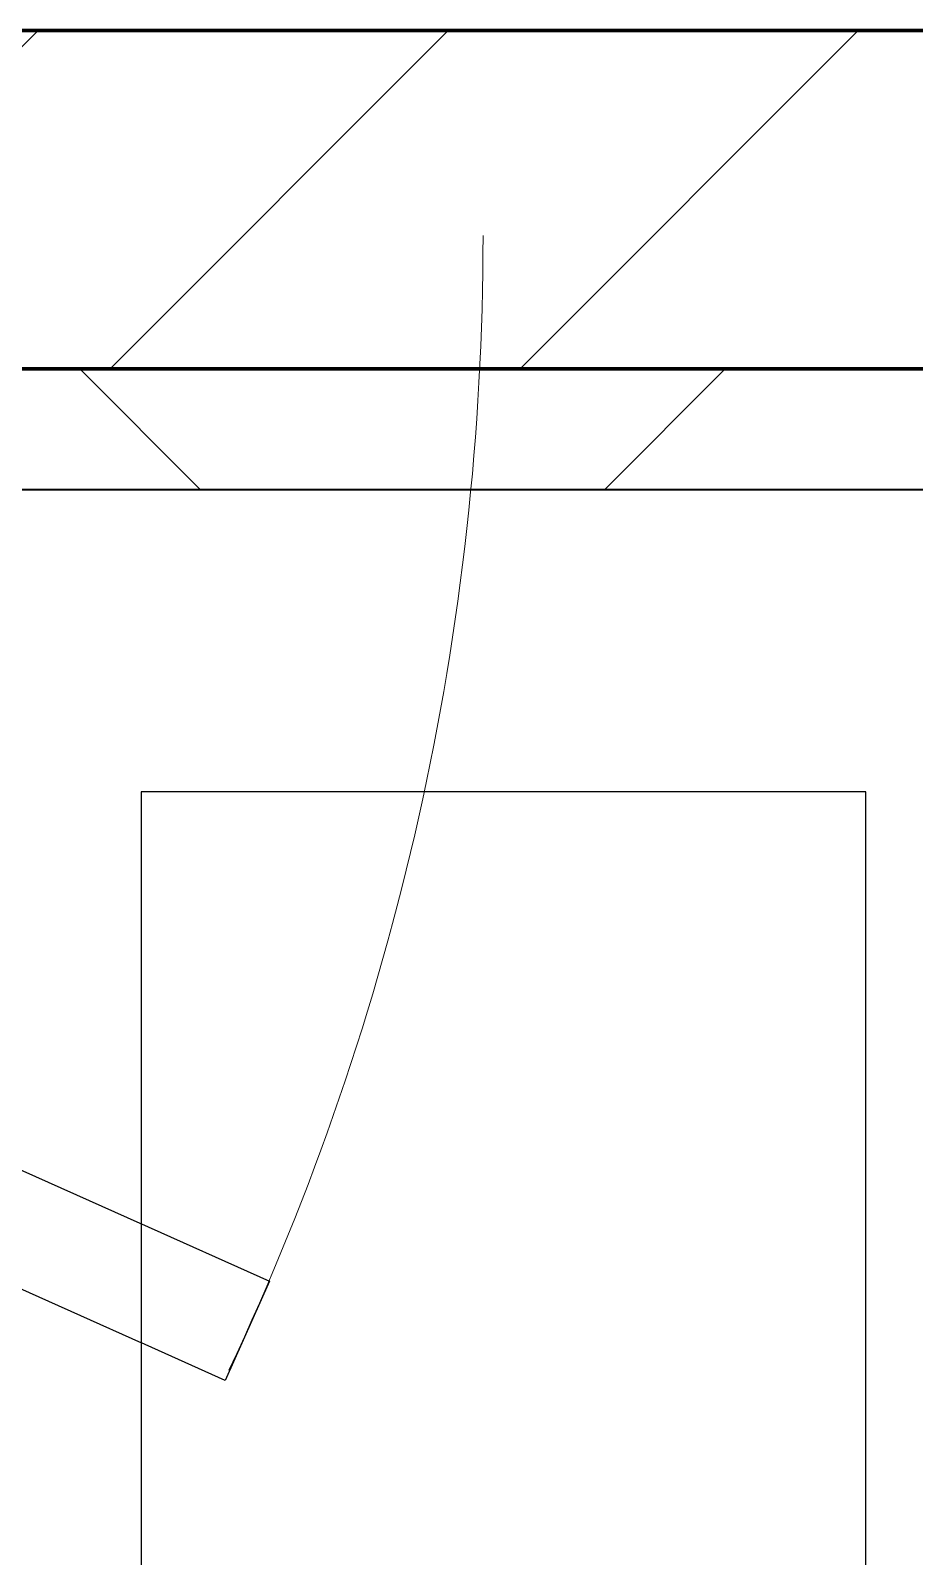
# Model space of a CAD drawing. Header units: millimetres. Extents: x -678720 to -601931, y -306 to 39239.
# Drawn here: x -668370 to -668004, y 8128 to 8759 of the extents above; entities that cross this region are included whole.
import ezdxf
from ezdxf.xclip import XClip

# ---------------------------------------------------------------- set-up
doc = ezdxf.new("R2010")
doc.units = ezdxf.units.MM
doc.header["$XCLIPFRAME"] = 0
doc.layers.add('000 - WIPEOUT', color=250, linetype='Continuous')
doc.layers.add('A11_ALU.SOLID SHEET', color=2, linetype='Continuous')
for name, color, linetype, lineweight in [('A-DOOR-E', 2, 'Continuous', 25), ('A-DOOR-OPNG', 2, 'Continuous', 9), ('A-GLAZ-CURT', 2, 'Continuous', 9), ('A-WALL', 5, 'Continuous', 35), ('A-WALL-FNSH', 2, 'Continuous', 35), ('A-WALL-PATT', 1, 'Continuous', 35)]:
    doc.layers.add(name, color=color, linetype=linetype, lineweight=lineweight)

# ---------------------------------------------------------------- blocks, each defined once
blk = doc.blocks.new('DPA_AC-SG-PI - A1_1200x1300 mm-9660120-4234-01 ENLARGED MULTI-PURPOSE LEVEL - REFLECTED CEILING PLAN - SHEET 5')
at = {"layer": 'A-DOOR-E'}
for p, q in [((-556.64, 29.95), (511.63, -447.34)), ((493.28, -488.42), (-575, -11.13)), ((511.63, -447.34), (493.28, -488.42))]:
    blk.add_line(p, q, dxfattribs=at)
at = {"layer": 'A-DOOR-OPNG'}
blk.add_arc((-500, -14.8), 1100, 334.74419, 0, dxfattribs=at)
blk = doc.blocks.new('PPLS-PP19_Custom Tile Pattern - Custom Tile Pattern-V81-4234-01 ENLARGED MULTI-PURPOSE LEVEL - REFLECTED CEILING PLAN - SHEET 5')
at = {"layer": 'A-GLAZ-CURT'}
for p, q in [((-300, 0), (300, 0)), ((300, 0), (-300, 0)), ((195.99, 0), (213.31, 0)), ((213.31, 0), (195.99, 0)), ((230.06, 0), (300, 0)), ((-300, -50), (300, -50)), ((300, -50), (-300, -50))]:
    blk.add_line(p, q, dxfattribs=at)
for points, knots in [([(-15.19, 0), (-13.07, 0), (7.48, 0), (42.82, 0), (88.72, 0), (120.63, 0), (138.28, 0), (138.53, 0)], [-461.142613, -461.142613, -461.142613, -461.142613, -429.606584, -390.253598, -346.313304, -291.370682, -290.5735, -290.5735, -290.5735, -290.5735]), ([(27.89, 0), (29.09, 0), (33.4, 0), (48.37, 0), (71.92, 0), (100.57, 0), (116.36, 0), (128.63, 0), (128.95, 0)], [-147.777612, -147.777612, -147.777612, -147.777612, -135.792042, -118.513713, -97.899267, -63.759246, -39.050993, -35.895543, -35.895543, -35.895543, -35.895543]), ([(136.44, 0), (121.66, 0), (86.93, 0), (51.16, 0), (31.18, 0)], [-106.750556, -106.750556, -106.750556, -106.750556, -59.610984, 0, 0, 0, 0]), ([(145.59, 0), (144.15, 0), (133.52, 0), (109.77, 0), (76.86, 0), (57.82, 0), (46.51, 0), (41.18, 0), (36.02, 0), (35.54, 0), (35.54, 0)], [-468.013676, -468.013676, -468.013676, -468.013676, -458.593899, -401.860199, -357.622665, -341.267687, -334.000314, -326.15566, -319.318397, -317.489778, -317.489778, -317.489778, -317.489778]), ([(79.65, 0), (83.2, 0), (101.05, 0), (124.45, 0), (132.42, 0), (134.6, 0)], [-262.878723, -262.878723, -262.878723, -262.878723, -249.500363, -194.761443, -152.241002, -152.241002, -152.241002, -152.241002]), ([(94.4, 0), (94.4, 0), (94.64, 0), (99.11, 0), (108.97, 0), (120.79, 0), (139.94, 0), (163.31, 0), (185.23, 0), (193.62, 0), (194.69, 0), (194.79, 0)], [-2348.345796, -2348.345796, -2348.345796, -2348.345796, -2310.419338, -2233.599744, -2052.234781, -1843.028543, -1530.39897, -1095.004608, -529.74427, -295.064701, -265.121568, -265.121568, -265.121568, -265.121568]), ([(129.02, 0), (129.02, 0), (124.41, 0), (122.35, 0), (114.96, 0), (108.04, 0), (103.09, 0)], [-35.386604, -35.386604, -35.386604, -35.386604, -31.430235, -22.807238, -15.488593, 0, 0, 0, 0]), ([(145.6, 0), (144.34, 0), (140.45, 0), (134.04, 0), (126.24, 0), (118.6, 0), (114.23, 0), (111.98, 0), (105.66, 0), (105.23, 0), (105.23, 0)], [-9935.239722, -9935.239722, -9935.239722, -9935.239722, -9847.788484, -9677.714971, -9567.007022, -9453.21225, -9220.200448, -9012.77275, -8966.157302, -8929.495943, -8929.495943, -8929.495943, -8929.495943]), ([(128.58, 0), (128.8, 0), (130.16, 0), (136.64, 0), (142.52, 0), (145.25, 0)], [-633.326174, -633.326174, -633.326174, -633.326174, -627.736123, -618.981161, -611.078298, -611.078298, -611.078298, -611.078298]), ([(137.1, 0), (136, 0), (133.64, 0), (129.87, 0), (129.11, 0)], [-670.405967, -670.405967, -670.405967, -670.405967, -651.020627, -640.742133, -640.742133, -640.742133, -640.742133]), ([(145.59, 0), (148.58, 0), (154.54, 0), (161.24, 0), (162.19, 0), (162.75, 0)], [-610.749775, -610.749775, -610.749775, -610.749775, -602.094757, -592.980799, -581.414464, -581.414464, -581.414464, -581.414464]), ([(157.9, 0), (156.77, 0), (152.84, 0), (148.33, 0), (146.23, 0)], [-10292.955006, -10292.955006, -10292.955006, -10292.955006, -10098.273015, -9949.856506, -9949.856506, -9949.856506, -9949.856506]), ([(168.37, 0), (167.68, 0), (163.14, 0), (155.54, 0), (146.31, 0)], [-543.375029, -543.375029, -543.375029, -543.375029, -530.793311, -469.576156, -469.576156, -469.576156, -469.576156]), ([(193.8, 0), (193.33, 0), (190.11, 0), (183.13, 0), (171, 0), (161.95, 0), (161.28, 0), (158.35, 0), (157.85, 0), (157.77, 0)], [-11665.349007, -11665.349007, -11665.349007, -11665.349007, -11565.880756, -11105.624034, -10839.086983, -10768.332124, -10666.779182, -10580.760289, -10550.278881, -10550.278881, -10550.278881, -10550.278881]), ([(276.95, 0), (271.16, 0), (246.52, 0), (207.11, 0), (177.41, 0), (159.34, 0), (158.33, 0), (158.3, 0)], [-262.124591, -262.124591, -262.124591, -262.124591, -244.693688, -187.987675, -143.776725, -129.632772, -123.352749, -123.352749, -123.352749, -123.352749]), ([(159.07, 0), (159.13, 0), (160.84, 0), (165.21, 0), (174.15, 0), (185.98, 0), (208.82, 0), (219.42, 0), (230.06, 0)], [-115.643202, -115.643202, -115.643202, -115.643202, -114.681583, -87.660824, -65.295536, -41.623857, -24.459831, 0, 0, 0, 0]), ([(162.75, 0), (165.4, 0), (170.91, 0), (172.61, 0), (172.61, 0)], [-111.264224, -111.264224, -111.264224, -111.264224, -56.742688, -19.085662, -19.085662, -19.085662, -19.085662]), ([(247.1, 0), (246.76, 0), (245.04, 0), (238.34, 0), (226.56, 0), (221.1, 0), (200.27, 0), (182.99, 0), (174.27, 0), (169.67, 0), (168.99, 0)], [-9649.085549, -9649.085549, -9649.085549, -9649.085549, -9581.591397, -9406.094246, -9221.510254, -9016.44624, -8717.832359, -8253.978395, -8152.463617, -8069.855175, -8069.855175, -8069.855175, -8069.855175]), ([(215.22, 0), (214.62, 0), (210.55, 0), (203.98, 0), (187.54, 0), (175.3, 0), (169.49, 0)], [-203.825446, -203.825446, -203.825446, -203.825446, -198.527383, -184.406837, -162.427601, -142.916156, -142.916156, -142.916156, -142.916156]), ([(171.51, 0), (176.48, 0), (193.23, 0), (201.73, 0), (208.81, 0), (213.9, 0), (241.96, 0), (266.73, 0), (281.71, 0), (291.71, 0), (296.52, 0), (297.86, 0), (298.09, 0)], [-7971.819559, -7971.819559, -7971.819559, -7971.819559, -7784.112253, -7606.717214, -7289.299508, -7042.621073, -6582.165592, -6068.460911, -5766.029927, -5566.724884, -5280.360606, -5199.253518, -5199.253518, -5199.253518, -5199.253518]), ([(172.07, 0), (177.66, 0), (187.87, 0), (201.08, 0), (207.47, 0), (213.96, 0), (215.11, 0)], [-255.364076, -255.364076, -255.364076, -255.364076, -237.955587, -223.92608, -215.862851, -208.75215, -208.75215, -208.75215, -208.75215]), ([(300, 0), (288.22, 0), (262, 0), (230.43, 0), (219.94, 0), (219.02, 0)], [-12528.858583, -12528.858583, -12528.858583, -12528.858583, -11905.454923, -11162.864862, -10856.732305, -10856.732305, -10856.732305, -10856.732305]), ([(219.9, 0), (220.86, 0), (227.84, 0), (242.06, 0), (246.54, 0), (246.96, 0)], [-10670.940496, -10670.940496, -10670.940496, -10670.940496, -10511.382485, -9925.173265, -9834.877357, -9834.877357, -9834.877357, -9834.877357]), ([(284.76, 0), (284.76, 0), (285.09, 0), (287.47, 0), (293.59, 0), (297.76, 0), (300, 0)], [-4110.630118, -4110.630118, -4110.630118, -4110.630118, -4053.389046, -3959.664717, -3862.421465, -3746.95702, -3746.95702, -3746.95702, -3746.95702]), ([(297.38, 0), (295.84, 0), (291.62, 0), (285.38, 0), (284.87, 0)], [-4803.172655, -4803.172655, -4803.172655, -4803.172655, -4358.271401, -4143.037883, -4143.037883, -4143.037883, -4143.037883])]:
    blk.add_open_spline(points, degree=3, knots=knots, dxfattribs=at)
for points in [[(168.74, 0), (168.74, 0), (169.81, 0), (171.51, 0)], [(195.11, 0), (194.91, 0), (194.44, 0), (193.8, 0)], [(300, 0), (292.47, 0), (284.94, 0), (277.41, 0)]]:
    blk.add_open_spline(points, degree=3, dxfattribs=at)
blk = doc.blocks.new('PPLS-PP19_Custom Tile Pattern - Custom Tile Pattern-V82-4234-01 ENLARGED MULTI-PURPOSE LEVEL - REFLECTED CEILING PLAN - SHEET 5')
at = {"layer": 'A-GLAZ-CURT'}
for p, q in [((-300, 0), (300, 0)), ((300, 0), (-300, 0)), ((-293.07, 0), (-275.75, 0)), ((-275.75, 0), (-293.07, 0)), ((-222.32, 0), (-205, 0)), ((-205, 0), (-222.32, 0)), ((-300, -50), (300, -50)), ((300, -50), (-300, -50))]:
    blk.add_line(p, q, dxfattribs=at)
at = {"layer": 'A-GLAZ-CURT', "flags": 128}
for points in [[(-300, 0), (-291.56, 0), (-283.3, 0), (-275.2, 0), (-267.26, 0), (-259.45, 0), (-251.77, 0), (-244.2, 0), (-236.74, 0), (-229.36, 0), (-222.06, 0), (-214.83, 0), (-207.71, 0), (-200.76, 0), (-194.02, 0), (-187.54, 0), (-181.38, 0), (-175.58, 0), (-170.25, 0), (-165.64, 0), (-162.01, 0), (-159.53, 0), (-157.46, 0), (-154.52, 0), (-149.42, 0), (-141.84, 0), (-132.81, 0), (-126.08, 0)], [(-190.74, 0), (-196.37, 0), (-202.58, 0), (-209.04, 0), (-215.73, 0), (-222.63, 0), (-229.72, 0), (-236.97, 0), (-244.39, 0), (-251.96, 0), (-259.67, 0), (-267.51, 0), (-275.48, 0), (-283.55, 0), (-291.73, 0), (-300, 0)], [(-125.17, 0), (-128.55, 0), (-134.16, 0), (-140.03, 0), (-145.5, 0), (-150.63, 0), (-155.53, 0), (-160.27, 0), (-164.95, 0), (-169.65, 0), (-174.47, 0), (-179.49, 0), (-184.81, 0), (-190.44, 0)]]:
    blk.add_lwpolyline(points, dxfattribs=at)
at = {"layer": 'A-GLAZ-CURT'}
for points, knots in [([(-300, 0), (-284.65, 0), (-236.57, 0), (-176.14, 0), (-138.31, 0), (-124.91, 0)], [-5323.127839, -5323.127839, -5323.127839, -5323.127839, -4502.809032, -2700.551212, -1108.984966, -1108.984966, -1108.984966, -1108.984966]), ([(-190.91, 0), (-198.41, 0), (-226.48, 0), (-262.56, 0), (-294.48, 0), (-300, 0)], [-15667.613966, -15667.613966, -15667.613966, -15667.613966, -15131.813646, -13729.592194, -13439.944408, -13439.944408, -13439.944408, -13439.944408]), ([(-137.88, 0), (-140.56, 0), (-147.66, 0), (-147.69, 0), (-158.72, 0), (-174.02, 0), (-185.59, 0), (-209.77, 0), (-232.01, 0), (-255.22, 0), (-262.59, 0), (-264.9, 0), (-265.4, 0)], [-3187.727384, -3187.727384, -3187.727384, -3187.727384, -2919.378265, -2477.344047, -2237.412286, -2029.680487, -1755.085331, -1400.429864, -858.079193, -543.655514, -208.940337, 0, 0, 0, 0]), ([(-258.6, 0), (-257.91, 0), (-254.26, 0), (-241.25, 0), (-225.99, 0), (-213.1, 0), (-202.23, 0), (-195.53, 0), (-191.86, 0)], [-5722.54675, -5722.54675, -5722.54675, -5722.54675, -5657.471696, -5413.335975, -5017.494783, -4832.723979, -4666.091899, -4455.137067, -4455.137067, -4455.137067, -4455.137067]), ([(-133.82, 0), (-135.51, 0), (-137.8, 0), (-149.31, 0), (-162.01, 0), (-177.91, 0), (-199.46, 0), (-216.65, 0), (-231.26, 0), (-233.46, 0), (-234, 0)], [-2731.647847, -2731.647847, -2731.647847, -2731.647847, -2418.507304, -2308.929706, -2113.765672, -1763.376603, -1422.553702, -978.033455, -846.069444, -682.911962, -682.911962, -682.911962, -682.911962]), ([(-233.49, 0), (-233.44, 0), (-232.38, 0), (-230.74, 0), (-225.3, 0), (-223.63, 0)], [-455.274641, -455.274641, -455.274641, -455.274641, -440.605512, -119.536984, 0, 0, 0, 0]), ([(-223.63, 0), (-219.39, 0), (-206.17, 0), (-188.58, 0), (-169.02, 0), (-152.12, 0), (-136.84, 0), (-128.13, 0), (-125.51, 0), (-124.8, 0)], [-5463.295695, -5463.295695, -5463.295695, -5463.295695, -5161.076232, -4739.070012, -4465.409639, -4149.119819, -3839.893365, -3647.167523, -3544.648377, -3544.648377, -3544.648377, -3544.648377]), ([(-125.61, 0), (-128.62, 0), (-148.12, 0), (-170.23, 0), (-190.74, 0)], [-17411.007533, -17411.007533, -17411.007533, -17411.007533, -17136.203329, -15671.529064, -15671.529064, -15671.529064, -15671.529064]), ([(-189.86, 0), (-188.71, 0), (-181.56, 0), (-171.77, 0), (-158.7, 0), (-157.22, 0)], [-4416.730713, -4416.730713, -4416.730713, -4416.730713, -4349.945572, -4000.813434, -3840.635403, -3840.635403, -3840.635403, -3840.635403]), ([(-152.35, 0), (-151.03, 0), (-147.71, 0), (-143.57, 0), (-138.62, 0)], [-3494.978217, -3494.978217, -3494.978217, -3494.978217, -3371.022232, -3227.460399, -3227.460399, -3227.460399, -3227.460399]), ([(-118.78, 0), (-121.86, 0), (-126.28, 0), (-136.96, 0), (-147.46, 0), (-150.03, 0), (-150.57, 0)], [-5938.474035, -5938.474035, -5938.474035, -5938.474035, -5700.061948, -5508.838257, -5298.784692, -5196.16478, -5196.16478, -5196.16478, -5196.16478]), ([(-150.34, 0), (-150.07, 0), (-147.75, 0), (-142.76, 0), (-131.72, 0), (-125.75, 0)], [-4948.728362, -4948.728362, -4948.728362, -4948.728362, -4883.323924, -4440.880425, -4082.700899, -4082.700899, -4082.700899, -4082.700899]), ([(-26.75, 0), (-27.82, 0), (-36.18, 0), (-53.55, 0), (-78.2, 0), (-110.94, 0), (-130.52, 0), (-147.74, 0), (-149.07, 0)], [-8718.362214, -8718.362214, -8718.362214, -8718.362214, -8532.293389, -8073.216054, -7508.296369, -7004.680444, -6449.282163, -6277.220794, -6277.220794, -6277.220794, -6277.220794]), ([(-148.23, 0), (-146.94, 0), (-140.15, 0), (-137.28, 0), (-133.93, 0), (-128.78, 0), (-126.5, 0)], [-6162.058746, -6162.058746, -6162.058746, -6162.058746, -6017.569127, -5560.701257, -5364.112219, -5231.017328, -5231.017328, -5231.017328, -5231.017328]), ([(-124.82, 0), (-125.46, 0), (-129.96, 0), (-139.03, 0), (-146.11, 0), (-146.95, 0)], [-979.180346, -979.180346, -979.180346, -979.180346, -945.742622, -741.901385, -489.130243, -489.130243, -489.130243, -489.130243]), ([(-146.69, 0), (-146.59, 0), (-145.49, 0), (-135.69, 0), (-128.29, 0), (-125.15, 0)], [-420.34245, -420.34245, -420.34245, -420.34245, -406.956646, -290.263673, 0, 0, 0, 0]), ([(-127.41, 0), (-131.63, 0), (-133.16, 0), (-134.09, 0), (-134.15, 0)], [-8540.990293, -8540.990293, -8540.990293, -8540.990293, -8266.114998, -8246.473386, -8246.473386, -8246.473386, -8246.473386]), ([(-134.15, 0), (-133.32, 0), (-131.18, 0), (-126.79, 0), (-124.85, 0)], [-7657.439573, -7657.439573, -7657.439573, -7657.439573, -7293.749979, -7076.859273, -7076.859273, -7076.859273, -7076.859273]), ([(-120.13, 0), (-120.14, 0), (-120.24, 0), (-121.3, 0), (-129.25, 0), (-133.82, 0)], [-2933.992132, -2933.992132, -2933.992132, -2933.992132, -2920.575025, -2840.280255, -2731.647847, -2731.647847, -2731.647847, -2731.647847]), ([(-113.43, 0), (-113.44, 0), (-113.96, 0), (-119.73, 0), (-125.43, 0), (-127.03, 0), (-127.41, 0)], [-328.499627, -328.499627, -328.499627, -328.499627, -282.672656, -98.539552, -24.539552, 0, 0, 0, 0]), ([(-126.5, 0), (-122.44, 0), (-108.71, 0), (-86.68, 0), (-63.44, 0), (-54.4, 0), (-48.53, 0), (-30.79, 0), (-18.03, 0), (8.61, 0), (15.02, 0), (22.91, 0), (31, 0), (39.04, 0), (51.19, 0), (58.74, 0), (61.34, 0), (61.45, 0)], [-5231.017328, -5231.017328, -5231.017328, -5231.017328, -4994.692869, -4542.524482, -4008.285538, -3689.699207, -3546.54457, -3315.260113, -2864.387349, -2439.246196, -2084.094819, -1956.422387, -1818.904206, -1645.594513, -1443.202566, -1228.752106, -1120.932285, -1120.932285, -1120.932285, -1120.932285]), ([(-124.86, 0), (-124.68, 0), (-120.04, 0), (-107.3, 0), (-90.42, 0), (-75.26, 0), (-68.41, 0), (-65.12, 0), (-63.63, 0)], [-4065.245959, -4065.245959, -4065.245959, -4065.245959, -4054.690705, -3793.097032, -3402.597032, -3144.956779, -3050.982048, -2969.237017, -2969.237017, -2969.237017, -2969.237017]), ([(-124.86, 0), (-124.74, 0), (-121.78, 0), (-113.01, 0), (-98.9, 0), (-85.29, 0), (-71.67, 0), (-65.93, 0), (-65.07, 0)], [-3353.516736, -3353.516736, -3353.516736, -3353.516736, -3342.215224, -3074.362186, -2902.289527, -2605.247022, -2322.099534, -2241.8264, -2241.8264, -2241.8264, -2241.8264]), ([(-124.82, 0), (-123.95, 0), (-118.64, 0), (-110.8, 0), (-99.5, 0), (-91.46, 0)], [-1105.553059, -1105.553059, -1105.553059, -1105.553059, -1002.059161, -460.363443, 0, 0, 0, 0]), ([(-72.93, 0), (-75.51, 0), (-89.38, 0), (-108.46, 0), (-124.82, 0)], [-19442.345229, -19442.345229, -19442.345229, -19442.345229, -18935.241197, -17435.223072, -17435.223072, -17435.223072, -17435.223072]), ([(-86.16, 0), (-91.37, 0), (-103.52, 0), (-117.25, 0), (-124.73, 0)], [-1681.3698, -1681.3698, -1681.3698, -1681.3698, -1374.161226, -980.79905, -980.79905, -980.79905, -980.79905]), ([(-124.73, 0), (-124.38, 0), (-123.8, 0), (-123.43, 0), (-123.28, 0)], [-3541.024987, -3541.024987, -3541.024987, -3541.024987, -3488.92562, -3439.852845, -3439.852845, -3439.852845, -3439.852845]), ([(-124.62, 0), (-122.54, 0), (-113.72, 0), (-92.04, 0), (-74.02, 0), (-62.74, 0), (-60.36, 0), (-59.97, 0)], [-7068.405759, -7068.405759, -7068.405759, -7068.405759, -6839.55839, -6236.997189, -5713.340575, -5140.470607, -5006.787413, -5006.787413, -5006.787413, -5006.787413]), ([(-122.08, 0), (-122.01, 0), (-121.69, 0), (-121.2, 0), (-120.88, 0)], [-3136.336417, -3136.336417, -3136.336417, -3136.336417, -3110.304437, -3035.164275, -3035.164275, -3035.164275, -3035.164275]), ([(-58.9, 0), (-59.7, 0), (-65.77, 0), (-81.23, 0), (-99.51, 0), (-114.02, 0), (-117.28, 0), (-118.78, 0)], [-1109.856075, -1109.856075, -1109.856075, -1109.856075, -1060.00838, -740.068933, -229.489605, -116.330425, 0, 0, 0, 0]), ([(-117.74, 0), (-117.19, 0), (-114.78, 0), (-113.43, 0), (-113.43, 0)], [-821.249067, -821.249067, -821.249067, -821.249067, -394.672656, -330.879064, -330.879064, -330.879064, -330.879064]), ([(-36.62, 0), (-36.62, 0), (-40.35, 0), (-44.32, 0), (-58.97, 0), (-85.2, 0), (-107.61, 0), (-116.56, 0), (-117.56, 0)], [-4069.478503, -4069.478503, -4069.478503, -4069.478503, -3858.647035, -3538.256648, -2842.901703, -2193.204658, -1433.981041, -985.49888, -985.49888, -985.49888, -985.49888]), ([(-115.82, 0), (-114.96, 0), (-110.41, 0), (-96.78, 0), (-71.33, 0), (-42.53, 0), (-12.78, 0), (4.23, 0), (9.64, 0), (10.14, 0), (10.18, 0)], [-5724.064692, -5724.064692, -5724.064692, -5724.064692, -5430.283136, -5103.229623, -4799.173296, -4065.652676, -3589.737505, -3285.047089, -3066.359526, -3044.715262, -3044.715262, -3044.715262, -3044.715262]), ([(-58.89, 0), (-63.33, 0), (-75.99, 0), (-94, 0), (-112.01, 0), (-114.94, 0), (-115.63, 0)], [-1445.9144, -1445.9144, -1445.9144, -1445.9144, -1208.454564, -789.402658, -501.969187, -243.577221, -243.577221, -243.577221, -243.577221])]:
    blk.add_open_spline(points, degree=3, knots=knots, dxfattribs=at)
blk = doc.blocks.new('*U321')
at = {"layer": 'A-GLAZ-CURT', "rotation": 180}
for name, p in [('PPLS-PP19_Custom Tile Pattern - Custom Tile Pattern-V82-4234-01 ENLARGED MULTI-PURPOSE LEVEL - REFLECTED CEILING PLAN - SHEET 5', (-35465, -710)), ('PPLS-PP19_Custom Tile Pattern - Custom Tile Pattern-V81-4234-01 ENLARGED MULTI-PURPOSE LEVEL - REFLECTED CEILING PLAN - SHEET 5', (-34865, -710))]:
    blk.add_blockref(name, p, dxfattribs=at)
blk = doc.blocks.new('*U605')
at = {"color": 3}
blk.add_wipeout([(-275, -14050), (275, -14050), (275, -14350), (-275, -14350)], dxfattribs=at).dxf.layer = '000 - WIPEOUT'
at = {"layer": 'A11_ALU.SOLID SHEET', "color": 0, "linetype": 'ByBlock'}
blk.add_lwpolyline([(-275, -14350), (275, -14350), (275, -14050), (-275, -14050)], close=True, dxfattribs=at)
blk = doc.blocks.new('*U743')
blk.add_lwpolyline([(21173.36, -580), (28210, -580), (28210, -6849.96), (45954.15, -6849.96), (45954.15, 600), (82995.06, 600), (83086.47, 650), (90052, 650), (90392, 990), (103159.16, 990), (103159.16, 4990), (21173.36, 4990), (21173.36, 3485.45), (21203.36, 3485.45), (21203.36, 925.54), (21173.36, 925.54), (21173.36, -580)])
at = {"layer": 'A11_ALU.SOLID SHEET', "color": 0, "linetype": 'ByBlock', "rotation": 90}
blk.add_blockref('*U605', (62308.5, 4590), dxfattribs=at)

msp = doc.modelspace()

# ---------------------------------------------------------------- block references
at = {"layer": 'A11_ALU.SOLID SHEET'}
ref = msp.add_blockref('*U743', (-744682.37, 3579.02), dxfattribs=at)
XClip(ref).set_block_clipping_path([(69798.6834257276, -3885.5002684942), (120965.0023936313, 33679.9972602262)])

# ---------------------------------------------------------------- next in the draw order: hatches: boundary and pattern name
at = {"layer": 'A-WALL-PATT', "lineweight": 9}
h = msp.add_hatch(dxfattribs=at)
h.set_pattern_fill('FP_2', color=256, style=0, pattern_type=2)
h.set_pattern_definition([(45, (0, 0), (-84.852814, 84.852814), [])])
h.paths.add_polyline_path([(-645614.94, 8619.02), (-644025.62, 8619.02), (-644076.02, 8641.53), (-644079.79, 8639.36), (-644084.96, 8639.36), (-644091.03, 8644.02), (-644092.03, 8648.69), (-644157.37, 8677.88), (-644139.02, 8718.97), (-643915.31, 8619.02), (-632557.37, 8619.02), (-632557.37, 8759.02), (-674883.69, 8759.02), (-674883.69, 8619.02), (-672825.62, 8619.02), (-672876.02, 8641.53), (-672879.79, 8639.36), (-672884.96, 8639.36), (-672891.03, 8644.02), (-672892.03, 8648.69), (-672957.37, 8677.88), (-672939.02, 8718.97), (-672715.31, 8619.02), (-669225.62, 8619.02), (-669276.02, 8641.53), (-669279.79, 8639.36), (-669284.96, 8639.36), (-669291.03, 8644.02), (-669292.03, 8648.69), (-669357.37, 8677.88), (-669339.02, 8718.97), (-669115.31, 8619.02), (-665625.62, 8619.02), (-665676.02, 8641.53), (-665679.79, 8639.36), (-665684.96, 8639.36), (-665691.03, 8644.02), (-665692.03, 8648.69), (-665757.37, 8677.88), (-665739.02, 8718.97), (-665515.31, 8619.02), (-662025.62, 8619.02), (-662076.02, 8641.53), (-662079.79, 8639.36), (-662084.96, 8639.36), (-662091.03, 8644.02), (-662092.03, 8648.69), (-662157.37, 8677.88), (-662139.02, 8718.97), (-661915.31, 8619.02), (-658425.62, 8619.02), (-658476.02, 8641.53), (-658479.79, 8639.36), (-658484.96, 8639.36), (-658491.03, 8644.02), (-658492.03, 8648.69), (-658557.37, 8677.88), (-658539.02, 8718.97), (-658315.31, 8619.02), (-654825.62, 8619.02), (-654876.02, 8641.53), (-654879.79, 8639.36), (-654884.96, 8639.36), (-654891.03, 8644.02), (-654892.03, 8648.69), (-654957.37, 8677.88), (-654939.02, 8718.97), (-654715.31, 8619.02), (-651225.62, 8619.02), (-651276.02, 8641.53), (-651279.79, 8639.36), (-651284.96, 8639.36), (-651291.03, 8644.02), (-651292.03, 8648.69), (-651357.37, 8677.88), (-651339.02, 8718.97), (-651115.31, 8619.02), (-647625.62, 8619.02), (-647676.02, 8641.53), (-647679.79, 8639.36), (-647684.96, 8639.36), (-647691.03, 8644.02), (-647692.03, 8648.69), (-647757.37, 8677.88), (-647739.02, 8718.97), (-647515.31, 8619.02), (-645746.78, 8619.02)])
h = msp.add_hatch(dxfattribs=at)
h.set_pattern_fill('FP_3', color=256, style=0, pattern_type=2)
h.set_pattern_definition([(45, (0, 0), (-212.13203, 212.13203), []), (135, (0, 0), (-212.13203, -212.13203), [])])
h.paths.add_polyline_path([(-637582.37, 8569.02), (-637582.37, 8619.02), (-643915.31, 8619.02), (-643803.39, 8569.02), (-641132.34, 8569.02)])
h.paths.add_polyline_path([(-659985.63, 8569.02), (-658313.71, 8569.02), (-658425.62, 8619.02), (-661915.31, 8619.02), (-661803.39, 8569.02), (-660051.55, 8569.02)])
h.paths.add_polyline_path([(-653657.25, 8569.02), (-651113.71, 8569.02), (-651225.62, 8619.02), (-654715.31, 8619.02), (-654603.39, 8569.02), (-653782.37, 8569.02)])
h.paths.add_polyline_path([(-643913.71, 8569.02), (-644025.62, 8619.02), (-647515.31, 8619.02), (-647403.39, 8569.02), (-643966.93, 8569.02)])
h.paths.add_polyline_path([(-658203.39, 8569.02), (-654713.71, 8569.02), (-654825.62, 8619.02), (-658315.31, 8619.02), (-658205.78, 8570.08)])
h.paths.add_polyline_path([(-662292.85, 8569.02), (-661913.71, 8569.02), (-662025.62, 8619.02), (-665515.31, 8619.02), (-665403.39, 8569.02), (-662358.77, 8569.02)])
h.paths.add_polyline_path([(-647513.71, 8569.02), (-647625.62, 8619.02), (-651115.31, 8619.02), (-651003.39, 8569.02), (-647526.64, 8569.02)])
h.paths.add_polyline_path([(-666973.22, 8569.02), (-665513.71, 8569.02), (-665625.62, 8619.02), (-669115.31, 8619.02), (-669003.39, 8569.02), (-667105.06, 8569.02)])
h.paths.add_polyline_path([(-670928.45, 8569.02), (-669113.71, 8569.02), (-669225.62, 8619.02), (-672715.31, 8619.02), (-672603.39, 8569.02), (-670994.37, 8569.02)])
h.paths.add_polyline_path([(-672906.07, 8569.02), (-672713.71, 8569.02), (-672825.62, 8619.02), (-674883.69, 8619.02), (-674883.69, 8569.02), (-672957.37, 8569.02)])

# ---------------------------------------------------------------- next in the draw order: linework, layer by layer
at = {"layer": 'A-WALL', "color": 7, "lineweight": 70}
for p, q in [((-669382.37, 8759.02), (-668182.37, 8759.02)), ((-668182.37, 8759.02), (-665782.37, 8759.02)), ((-668182.37, 8619.02), (-669115.31, 8619.02)), ((-669115.31, 8619.02), (-668182.37, 8619.02)), ((-665782.37, 8619.02), (-668182.37, 8619.02)), ((-668182.37, 8619.02), (-665782.37, 8619.02))]:
    msp.add_line(p, q, dxfattribs=at)
at = {"layer": 'A-WALL-FNSH', "color": 250}
for p, q in [((-668182.37, 8569.02), (-669003.39, 8569.02)), ((-665782.37, 8569.02), (-668182.37, 8569.02))]:
    msp.add_line(p, q, dxfattribs=at)

# ---------------------------------------------------------------- next in the draw order: block references
msp.add_blockref('*U321', (-633017.37, 9279.02))
at = {"layer": 'A-DOOR-E'}
msp.add_blockref('DPA_AC-SG-PI - A1_1200x1300 mm-9660120-4234-01 ENLARGED MULTI-PURPOSE LEVEL - REFLECTED CEILING PLAN - SHEET 5', (-668782.37, 8689.02), dxfattribs=at)

doc.saveas('drawing.dxf')
